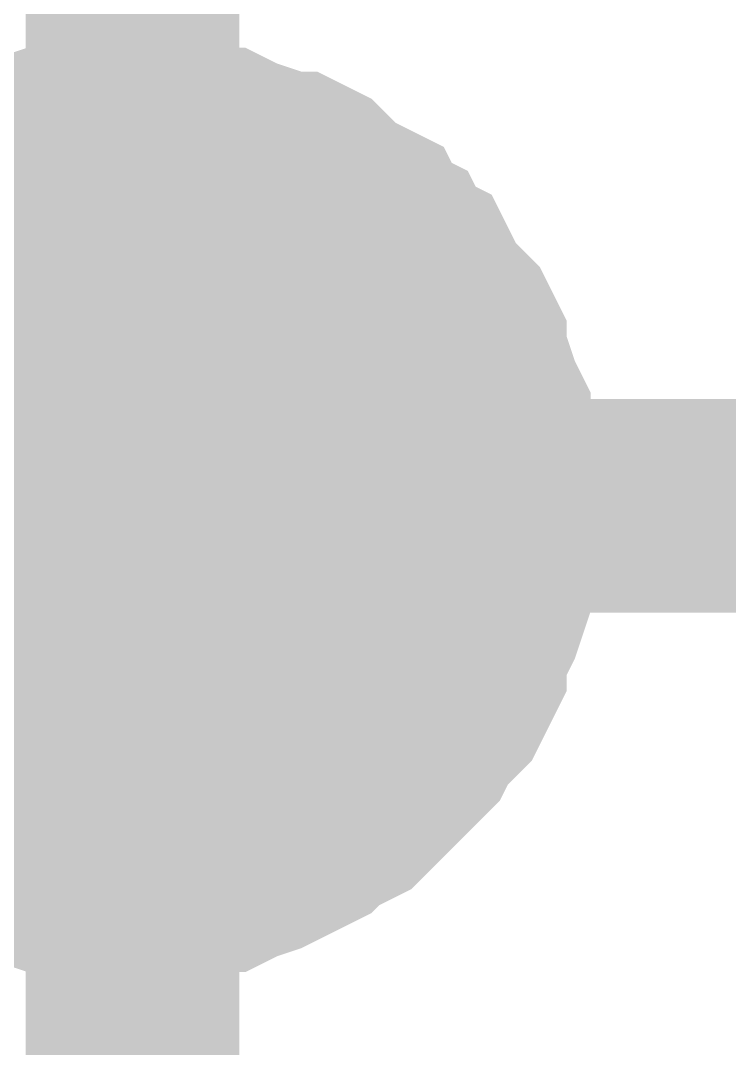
# Model space of a CAD drawing. Header units: inches. Extents: x 0 to 17, y 0 to 11.7.
# Drawn here: x 9.9933 to 10.0324, y 2.7199 to 2.7767 of the extents above; entities that cross this region are included whole.
import ezdxf

# ---------------------------------------------------------------- set-up
doc = ezdxf.new("R2010")
doc.units = ezdxf.units.IN
doc.header["$MEASUREMENT"] = 0
doc.layers.add('Sheet', color=255, linetype='Continuous')

msp = doc.modelspace()

# ---------------------------------------------------------------- linework, layer by layer
at = {"layer": 'Sheet'}
for points in [[(10.399387, 2.85, 0.0118, 0.0118, 0), (10.399387, 2.749884, 0.0118, 0.0118, 0), (9.999444, 2.749884, 0.0118, 0.0118, 0), (9.999444, 2.85, 0.0118, 0.0118, 0)], [(9.986656, 2.76532, 0.0118, 0.0118, 0), (9.987538, 2.765761, 0.0118, 0.0118, 0), (9.987979, 2.766202, 0.0118, 0.0118, 0), (9.988861, 2.767084, 0.0118, 0.0118, 0), (9.989743, 2.767526, 0.0118, 0.0118, 0), (9.990625, 2.767967, 0.0118, 0.0118, 0), (9.991507, 2.767967, 0.0118, 0.0118, 0), (9.992389, 2.768408, 0.0118, 0.0118, 0), (9.993271, 2.768849, 0.0118, 0.0118, 0), (9.994594, 2.76929, 0.0118, 0.0118, 0), (9.995475, 2.76929, 0.0118, 0.0118, 0), (9.996357, 2.76929, 0.0118, 0.0118, 0), (9.997239, 2.769731, 0.0118, 0.0118, 0), (9.998562, 2.769731, 0.0118, 0.0118, 0), (9.999444, 2.769731, 0.0118, 0.0118, 0)], [(9.986656, 2.76532, 0.0118, 0.0118, 0), (9.987538, 2.765761, 0.0118, 0.0118, 0), (9.987979, 2.766202, 0.0118, 0.0118, 0), (9.988861, 2.767084, 0.0118, 0.0118, 0), (9.989743, 2.767526, 0.0118, 0.0118, 0), (9.990625, 2.767967, 0.0118, 0.0118, 0), (9.991507, 2.767967, 0.0118, 0.0118, 0), (9.992389, 2.768408, 0.0118, 0.0118, 0), (9.993271, 2.768849, 0.0118, 0.0118, 0), (9.994594, 2.76929, 0.0118, 0.0118, 0), (9.995475, 2.76929, 0.0118, 0.0118, 0), (9.996357, 2.76929, 0.0118, 0.0118, 0), (9.997239, 2.769731, 0.0118, 0.0118, 0), (9.998562, 2.769731, 0.0118, 0.0118, 0), (9.999444, 2.769731, 0.0118, 0.0118, 0)], [(9.986656, 2.76532, 0.0118, 0.0118, 0), (9.987538, 2.765761, 0.0118, 0.0118, 0), (9.987979, 2.766202, 0.0118, 0.0118, 0), (9.988861, 2.767084, 0.0118, 0.0118, 0), (9.989743, 2.767526, 0.0118, 0.0118, 0), (9.990625, 2.767967, 0.0118, 0.0118, 0), (9.991507, 2.767967, 0.0118, 0.0118, 0), (9.992389, 2.768408, 0.0118, 0.0118, 0), (9.993271, 2.768849, 0.0118, 0.0118, 0), (9.994594, 2.76929, 0.0118, 0.0118, 0), (9.995475, 2.76929, 0.0118, 0.0118, 0), (9.996357, 2.76929, 0.0118, 0.0118, 0), (9.997239, 2.769731, 0.0118, 0.0118, 0), (9.998562, 2.769731, 0.0118, 0.0118, 0), (9.999444, 2.769731, 0.0118, 0.0118, 0)], [(9.986656, 2.76532, 0.0118, 0.0118, 0), (9.987538, 2.765761, 0.0118, 0.0118, 0), (9.987979, 2.766202, 0.0118, 0.0118, 0), (9.988861, 2.767084, 0.0118, 0.0118, 0), (9.989743, 2.767526, 0.0118, 0.0118, 0), (9.990625, 2.767967, 0.0118, 0.0118, 0), (9.991507, 2.767967, 0.0118, 0.0118, 0), (9.992389, 2.768408, 0.0118, 0.0118, 0), (9.993271, 2.768849, 0.0118, 0.0118, 0), (9.994594, 2.76929, 0.0118, 0.0118, 0), (9.995475, 2.76929, 0.0118, 0.0118, 0), (9.996357, 2.76929, 0.0118, 0.0118, 0), (9.997239, 2.769731, 0.0118, 0.0118, 0), (9.998562, 2.769731, 0.0118, 0.0118, 0), (9.999444, 2.769731, 0.0118, 0.0118, 0)], [(9.999444, 2.769731, 0.0118, 0.0118, 0), (9.999444, 2.769731, 0.0118, 0.0118, 0)], [(9.999444, 2.769731, 0.0118, 0.0118, 0), (10.000326, 2.769731, 0.0118, 0.0118, 0), (10.001649, 2.769731, 0.0118, 0.0118, 0), (10.002531, 2.76929, 0.0118, 0.0118, 0), (10.003413, 2.76929, 0.0118, 0.0118, 0), (10.004294, 2.76929, 0.0118, 0.0118, 0), (10.005176, 2.768849, 0.0118, 0.0118, 0), (10.006499, 2.768408, 0.0118, 0.0118, 0), (10.007381, 2.767967, 0.0118, 0.0118, 0), (10.008263, 2.767967, 0.0118, 0.0118, 0), (10.009145, 2.767526, 0.0118, 0.0118, 0), (10.009586, 2.767084, 0.0118, 0.0118, 0), (10.010468, 2.766202, 0.0118, 0.0118, 0), (10.01135, 2.765761, 0.0118, 0.0118, 0), (10.012232, 2.76532, 0.0118, 0.0118, 0), (10.012673, 2.764438, 0.0118, 0.0118, 0), (10.013554, 2.763997, 0.0118, 0.0118, 0), (10.013995, 2.763115, 0.0118, 0.0118, 0), (10.014877, 2.762674, 0.0118, 0.0118, 0), (10.015318, 2.761792, 0.0118, 0.0118, 0), (10.015759, 2.76091, 0.0118, 0.0118, 0), (10.016641, 2.760028, 0.0118, 0.0118, 0), (10.017082, 2.759587, 0.0118, 0.0118, 0), (10.017523, 2.758705, 0.0118, 0.0118, 0), (10.017523, 2.757823, 0.0118, 0.0118, 0), (10.017964, 2.756941, 0.0118, 0.0118, 0), (10.018405, 2.755617, 0.0118, 0.0118, 0), (10.018846, 2.754735, 0.0118, 0.0118, 0), (10.018846, 2.753853, 0.0118, 0.0118, 0), (10.018846, 2.752971, 0.0118, 0.0118, 0), (10.019287, 2.752089, 0.0118, 0.0118, 0), (10.019287, 2.750766, 0.0118, 0.0118, 0), (10.019287, 2.749884, 0.0118, 0.0118, 0)], [(9.999444, 2.769731, 0.0118, 0.0118, 0), (9.999444, 2.769731, 0.0118, 0.0118, 0)], [(9.999444, 2.769731, 0.0118, 0.0118, 0), (10.000326, 2.769731, 0.0118, 0.0118, 0), (10.001649, 2.769731, 0.0118, 0.0118, 0), (10.002531, 2.76929, 0.0118, 0.0118, 0), (10.003413, 2.76929, 0.0118, 0.0118, 0), (10.004294, 2.76929, 0.0118, 0.0118, 0), (10.005176, 2.768849, 0.0118, 0.0118, 0), (10.006499, 2.768408, 0.0118, 0.0118, 0), (10.007381, 2.767967, 0.0118, 0.0118, 0), (10.008263, 2.767967, 0.0118, 0.0118, 0), (10.009145, 2.767526, 0.0118, 0.0118, 0), (10.009586, 2.767084, 0.0118, 0.0118, 0), (10.010468, 2.766202, 0.0118, 0.0118, 0), (10.01135, 2.765761, 0.0118, 0.0118, 0), (10.012232, 2.76532, 0.0118, 0.0118, 0), (10.012673, 2.764438, 0.0118, 0.0118, 0), (10.013554, 2.763997, 0.0118, 0.0118, 0), (10.013995, 2.763115, 0.0118, 0.0118, 0), (10.014877, 2.762674, 0.0118, 0.0118, 0), (10.015318, 2.761792, 0.0118, 0.0118, 0), (10.015759, 2.76091, 0.0118, 0.0118, 0), (10.016641, 2.760028, 0.0118, 0.0118, 0), (10.017082, 2.759587, 0.0118, 0.0118, 0), (10.017523, 2.758705, 0.0118, 0.0118, 0), (10.017523, 2.757823, 0.0118, 0.0118, 0), (10.017964, 2.756941, 0.0118, 0.0118, 0), (10.018405, 2.755617, 0.0118, 0.0118, 0), (10.018846, 2.754735, 0.0118, 0.0118, 0), (10.018846, 2.753853, 0.0118, 0.0118, 0), (10.018846, 2.752971, 0.0118, 0.0118, 0), (10.019287, 2.752089, 0.0118, 0.0118, 0), (10.019287, 2.750766, 0.0118, 0.0118, 0), (10.019287, 2.749884, 0.0118, 0.0118, 0)], [(9.999444, 2.769731, 0.0118, 0.0118, 0), (9.999444, 2.769731, 0.0118, 0.0118, 0)], [(9.999444, 2.769731, 0.0118, 0.0118, 0), (10.000326, 2.769731, 0.0118, 0.0118, 0), (10.001649, 2.769731, 0.0118, 0.0118, 0), (10.002531, 2.76929, 0.0118, 0.0118, 0), (10.003413, 2.76929, 0.0118, 0.0118, 0), (10.004294, 2.76929, 0.0118, 0.0118, 0), (10.005176, 2.768849, 0.0118, 0.0118, 0), (10.006499, 2.768408, 0.0118, 0.0118, 0), (10.007381, 2.767967, 0.0118, 0.0118, 0), (10.008263, 2.767967, 0.0118, 0.0118, 0), (10.009145, 2.767526, 0.0118, 0.0118, 0), (10.009586, 2.767084, 0.0118, 0.0118, 0), (10.010468, 2.766202, 0.0118, 0.0118, 0), (10.01135, 2.765761, 0.0118, 0.0118, 0), (10.012232, 2.76532, 0.0118, 0.0118, 0), (10.012673, 2.764438, 0.0118, 0.0118, 0), (10.013554, 2.763997, 0.0118, 0.0118, 0), (10.013995, 2.763115, 0.0118, 0.0118, 0), (10.014877, 2.762674, 0.0118, 0.0118, 0), (10.015318, 2.761792, 0.0118, 0.0118, 0), (10.015759, 2.76091, 0.0118, 0.0118, 0), (10.016641, 2.760028, 0.0118, 0.0118, 0), (10.017082, 2.759587, 0.0118, 0.0118, 0), (10.017523, 2.758705, 0.0118, 0.0118, 0), (10.017523, 2.757823, 0.0118, 0.0118, 0), (10.017964, 2.756941, 0.0118, 0.0118, 0), (10.018405, 2.755617, 0.0118, 0.0118, 0), (10.018846, 2.754735, 0.0118, 0.0118, 0), (10.018846, 2.753853, 0.0118, 0.0118, 0), (10.018846, 2.752971, 0.0118, 0.0118, 0), (10.019287, 2.752089, 0.0118, 0.0118, 0), (10.019287, 2.750766, 0.0118, 0.0118, 0), (10.019287, 2.749884, 0.0118, 0.0118, 0)], [(9.999444, 2.769731, 0.0118, 0.0118, 0), (9.999444, 2.769731, 0.0118, 0.0118, 0)], [(9.999444, 2.769731, 0.0118, 0.0118, 0), (10.000326, 2.769731, 0.0118, 0.0118, 0), (10.001649, 2.769731, 0.0118, 0.0118, 0), (10.002531, 2.76929, 0.0118, 0.0118, 0), (10.003413, 2.76929, 0.0118, 0.0118, 0), (10.004294, 2.76929, 0.0118, 0.0118, 0), (10.005176, 2.768849, 0.0118, 0.0118, 0), (10.006499, 2.768408, 0.0118, 0.0118, 0), (10.007381, 2.767967, 0.0118, 0.0118, 0), (10.008263, 2.767967, 0.0118, 0.0118, 0), (10.009145, 2.767526, 0.0118, 0.0118, 0), (10.009586, 2.767084, 0.0118, 0.0118, 0), (10.010468, 2.766202, 0.0118, 0.0118, 0), (10.01135, 2.765761, 0.0118, 0.0118, 0), (10.012232, 2.76532, 0.0118, 0.0118, 0), (10.012673, 2.764438, 0.0118, 0.0118, 0), (10.013554, 2.763997, 0.0118, 0.0118, 0), (10.013995, 2.763115, 0.0118, 0.0118, 0), (10.014877, 2.762674, 0.0118, 0.0118, 0), (10.015318, 2.761792, 0.0118, 0.0118, 0), (10.015759, 2.76091, 0.0118, 0.0118, 0), (10.016641, 2.760028, 0.0118, 0.0118, 0), (10.017082, 2.759587, 0.0118, 0.0118, 0), (10.017523, 2.758705, 0.0118, 0.0118, 0), (10.017523, 2.757823, 0.0118, 0.0118, 0), (10.017964, 2.756941, 0.0118, 0.0118, 0), (10.018405, 2.755617, 0.0118, 0.0118, 0), (10.018846, 2.754735, 0.0118, 0.0118, 0), (10.018846, 2.753853, 0.0118, 0.0118, 0), (10.018846, 2.752971, 0.0118, 0.0118, 0), (10.019287, 2.752089, 0.0118, 0.0118, 0), (10.019287, 2.750766, 0.0118, 0.0118, 0), (10.019287, 2.749884, 0.0118, 0.0118, 0)], [(9.990625, 2.767967, 0.0039, 0.0039, 0), (9.991507, 2.767967, 0.0039, 0.0039, 0), (9.992389, 2.768408, 0.0039, 0.0039, 0), (9.993271, 2.768849, 0.0039, 0.0039, 0), (9.994594, 2.76929, 0.0039, 0.0039, 0), (9.995475, 2.76929, 0.0039, 0.0039, 0), (9.996357, 2.76929, 0.0039, 0.0039, 0), (9.997239, 2.769731, 0.0039, 0.0039, 0), (9.998562, 2.769731, 0.0039, 0.0039, 0), (9.999444, 2.769731, 0.0039, 0.0039, 0)], [(9.990625, 2.767967, 0.0039, 0.0039, 0), (9.991507, 2.767967, 0.0039, 0.0039, 0), (9.992389, 2.768408, 0.0039, 0.0039, 0), (9.993271, 2.768849, 0.0039, 0.0039, 0), (9.994594, 2.76929, 0.0039, 0.0039, 0), (9.995475, 2.76929, 0.0039, 0.0039, 0), (9.996357, 2.76929, 0.0039, 0.0039, 0), (9.997239, 2.769731, 0.0039, 0.0039, 0), (9.998562, 2.769731, 0.0039, 0.0039, 0), (9.999444, 2.769731, 0.0039, 0.0039, 0)], [(9.990625, 2.767967, 0.0039, 0.0039, 0), (9.991507, 2.767967, 0.0039, 0.0039, 0), (9.992389, 2.768408, 0.0039, 0.0039, 0), (9.993271, 2.768849, 0.0039, 0.0039, 0), (9.994594, 2.76929, 0.0039, 0.0039, 0), (9.995475, 2.76929, 0.0039, 0.0039, 0), (9.996357, 2.76929, 0.0039, 0.0039, 0), (9.997239, 2.769731, 0.0039, 0.0039, 0), (9.998562, 2.769731, 0.0039, 0.0039, 0), (9.999444, 2.769731, 0.0039, 0.0039, 0)], [(9.990625, 2.767967, 0.0039, 0.0039, 0), (9.991507, 2.767967, 0.0039, 0.0039, 0), (9.992389, 2.768408, 0.0039, 0.0039, 0), (9.993271, 2.768849, 0.0039, 0.0039, 0), (9.994594, 2.76929, 0.0039, 0.0039, 0), (9.995475, 2.76929, 0.0039, 0.0039, 0), (9.996357, 2.76929, 0.0039, 0.0039, 0), (9.997239, 2.769731, 0.0039, 0.0039, 0), (9.998562, 2.769731, 0.0039, 0.0039, 0), (9.999444, 2.769731, 0.0039, 0.0039, 0)], [(9.999444, 2.769731, 0.0039, 0.0039, 0), (9.999444, 2.769731, 0.0039, 0.0039, 0)], [(9.999444, 2.769731, 0.0039, 0.0039, 0), (10.000326, 2.769731, 0.0039, 0.0039, 0), (10.001649, 2.769731, 0.0039, 0.0039, 0), (10.002531, 2.76929, 0.0039, 0.0039, 0), (10.003413, 2.76929, 0.0039, 0.0039, 0), (10.004294, 2.76929, 0.0039, 0.0039, 0), (10.005176, 2.768849, 0.0039, 0.0039, 0), (10.006499, 2.768408, 0.0039, 0.0039, 0), (10.007381, 2.767967, 0.0039, 0.0039, 0), (10.008263, 2.767967, 0.0039, 0.0039, 0), (10.009145, 2.767526, 0.0039, 0.0039, 0), (10.009586, 2.767084, 0.0039, 0.0039, 0), (10.010468, 2.766202, 0.0039, 0.0039, 0), (10.01135, 2.765761, 0.0039, 0.0039, 0), (10.012232, 2.76532, 0.0039, 0.0039, 0), (10.012673, 2.764438, 0.0039, 0.0039, 0), (10.013554, 2.763997, 0.0039, 0.0039, 0), (10.013995, 2.763115, 0.0039, 0.0039, 0), (10.014877, 2.762674, 0.0039, 0.0039, 0), (10.015318, 2.761792, 0.0039, 0.0039, 0), (10.015759, 2.76091, 0.0039, 0.0039, 0), (10.016641, 2.760028, 0.0039, 0.0039, 0), (10.017082, 2.759587, 0.0039, 0.0039, 0), (10.017523, 2.758705, 0.0039, 0.0039, 0), (10.017523, 2.757823, 0.0039, 0.0039, 0), (10.017964, 2.756941, 0.0039, 0.0039, 0), (10.018405, 2.755617, 0.0039, 0.0039, 0), (10.018846, 2.754735, 0.0039, 0.0039, 0), (10.018846, 2.753853, 0.0039, 0.0039, 0), (10.018846, 2.752971, 0.0039, 0.0039, 0), (10.019287, 2.752089, 0.0039, 0.0039, 0), (10.019287, 2.750766, 0.0039, 0.0039, 0), (10.019287, 2.749884, 0.0039, 0.0039, 0)], [(9.999444, 2.769731, 0.0039, 0.0039, 0), (9.999444, 2.769731, 0.0039, 0.0039, 0)], [(9.999444, 2.769731, 0.0039, 0.0039, 0), (10.000326, 2.769731, 0.0039, 0.0039, 0), (10.001649, 2.769731, 0.0039, 0.0039, 0), (10.002531, 2.76929, 0.0039, 0.0039, 0), (10.003413, 2.76929, 0.0039, 0.0039, 0), (10.004294, 2.76929, 0.0039, 0.0039, 0), (10.005176, 2.768849, 0.0039, 0.0039, 0), (10.006499, 2.768408, 0.0039, 0.0039, 0), (10.007381, 2.767967, 0.0039, 0.0039, 0), (10.008263, 2.767967, 0.0039, 0.0039, 0), (10.009145, 2.767526, 0.0039, 0.0039, 0), (10.009586, 2.767084, 0.0039, 0.0039, 0), (10.010468, 2.766202, 0.0039, 0.0039, 0), (10.01135, 2.765761, 0.0039, 0.0039, 0), (10.012232, 2.76532, 0.0039, 0.0039, 0), (10.012673, 2.764438, 0.0039, 0.0039, 0), (10.013554, 2.763997, 0.0039, 0.0039, 0), (10.013995, 2.763115, 0.0039, 0.0039, 0), (10.014877, 2.762674, 0.0039, 0.0039, 0), (10.015318, 2.761792, 0.0039, 0.0039, 0), (10.015759, 2.76091, 0.0039, 0.0039, 0), (10.016641, 2.760028, 0.0039, 0.0039, 0), (10.017082, 2.759587, 0.0039, 0.0039, 0), (10.017523, 2.758705, 0.0039, 0.0039, 0), (10.017523, 2.757823, 0.0039, 0.0039, 0), (10.017964, 2.756941, 0.0039, 0.0039, 0), (10.018405, 2.755617, 0.0039, 0.0039, 0), (10.018846, 2.754735, 0.0039, 0.0039, 0), (10.018846, 2.753853, 0.0039, 0.0039, 0), (10.018846, 2.752971, 0.0039, 0.0039, 0), (10.019287, 2.752089, 0.0039, 0.0039, 0), (10.019287, 2.750766, 0.0039, 0.0039, 0), (10.019287, 2.749884, 0.0039, 0.0039, 0)], [(9.999444, 2.769731, 0.0039, 0.0039, 0), (9.999444, 2.769731, 0.0039, 0.0039, 0)], [(9.999444, 2.769731, 0.0039, 0.0039, 0), (10.000326, 2.769731, 0.0039, 0.0039, 0), (10.001649, 2.769731, 0.0039, 0.0039, 0), (10.002531, 2.76929, 0.0039, 0.0039, 0), (10.003413, 2.76929, 0.0039, 0.0039, 0), (10.004294, 2.76929, 0.0039, 0.0039, 0), (10.005176, 2.768849, 0.0039, 0.0039, 0), (10.006499, 2.768408, 0.0039, 0.0039, 0), (10.007381, 2.767967, 0.0039, 0.0039, 0), (10.008263, 2.767967, 0.0039, 0.0039, 0), (10.009145, 2.767526, 0.0039, 0.0039, 0), (10.009586, 2.767084, 0.0039, 0.0039, 0), (10.010468, 2.766202, 0.0039, 0.0039, 0), (10.01135, 2.765761, 0.0039, 0.0039, 0), (10.012232, 2.76532, 0.0039, 0.0039, 0), (10.012673, 2.764438, 0.0039, 0.0039, 0), (10.013554, 2.763997, 0.0039, 0.0039, 0), (10.013995, 2.763115, 0.0039, 0.0039, 0), (10.014877, 2.762674, 0.0039, 0.0039, 0), (10.015318, 2.761792, 0.0039, 0.0039, 0), (10.015759, 2.76091, 0.0039, 0.0039, 0), (10.016641, 2.760028, 0.0039, 0.0039, 0), (10.017082, 2.759587, 0.0039, 0.0039, 0), (10.017523, 2.758705, 0.0039, 0.0039, 0), (10.017523, 2.757823, 0.0039, 0.0039, 0), (10.017964, 2.756941, 0.0039, 0.0039, 0), (10.018405, 2.755617, 0.0039, 0.0039, 0), (10.018846, 2.754735, 0.0039, 0.0039, 0), (10.018846, 2.753853, 0.0039, 0.0039, 0), (10.018846, 2.752971, 0.0039, 0.0039, 0), (10.019287, 2.752089, 0.0039, 0.0039, 0), (10.019287, 2.750766, 0.0039, 0.0039, 0), (10.019287, 2.749884, 0.0039, 0.0039, 0)], [(9.999444, 2.769731, 0.0039, 0.0039, 0), (9.999444, 2.769731, 0.0039, 0.0039, 0)], [(9.999444, 2.769731, 0.0039, 0.0039, 0), (10.000326, 2.769731, 0.0039, 0.0039, 0), (10.001649, 2.769731, 0.0039, 0.0039, 0), (10.002531, 2.76929, 0.0039, 0.0039, 0), (10.003413, 2.76929, 0.0039, 0.0039, 0), (10.004294, 2.76929, 0.0039, 0.0039, 0), (10.005176, 2.768849, 0.0039, 0.0039, 0), (10.006499, 2.768408, 0.0039, 0.0039, 0), (10.007381, 2.767967, 0.0039, 0.0039, 0), (10.008263, 2.767967, 0.0039, 0.0039, 0), (10.009145, 2.767526, 0.0039, 0.0039, 0), (10.009586, 2.767084, 0.0039, 0.0039, 0), (10.010468, 2.766202, 0.0039, 0.0039, 0), (10.01135, 2.765761, 0.0039, 0.0039, 0), (10.012232, 2.76532, 0.0039, 0.0039, 0), (10.012673, 2.764438, 0.0039, 0.0039, 0), (10.013554, 2.763997, 0.0039, 0.0039, 0), (10.013995, 2.763115, 0.0039, 0.0039, 0), (10.014877, 2.762674, 0.0039, 0.0039, 0), (10.015318, 2.761792, 0.0039, 0.0039, 0), (10.015759, 2.76091, 0.0039, 0.0039, 0), (10.016641, 2.760028, 0.0039, 0.0039, 0), (10.017082, 2.759587, 0.0039, 0.0039, 0), (10.017523, 2.758705, 0.0039, 0.0039, 0), (10.017523, 2.757823, 0.0039, 0.0039, 0), (10.017964, 2.756941, 0.0039, 0.0039, 0), (10.018405, 2.755617, 0.0039, 0.0039, 0), (10.018846, 2.754735, 0.0039, 0.0039, 0), (10.018846, 2.753853, 0.0039, 0.0039, 0), (10.018846, 2.752971, 0.0039, 0.0039, 0), (10.019287, 2.752089, 0.0039, 0.0039, 0), (10.019287, 2.750766, 0.0039, 0.0039, 0), (10.019287, 2.749884, 0.0039, 0.0039, 0)], [(9.999444, 2.749884, 0.0118, 0.0118, 0), (9.999444, 2.649768, 0.0118, 0.0118, 0)], [(10.019287, 2.749884, 0.0118, 0.0118, 0), (10.019287, 2.749002, 0.0118, 0.0118, 0), (10.019287, 2.747679, 0.0118, 0.0118, 0), (10.018846, 2.746797, 0.0118, 0.0118, 0), (10.018846, 2.745915, 0.0118, 0.0118, 0), (10.018846, 2.745032, 0.0118, 0.0118, 0), (10.018405, 2.743709, 0.0118, 0.0118, 0), (10.017964, 2.742827, 0.0118, 0.0118, 0), (10.017523, 2.741945, 0.0118, 0.0118, 0), (10.017523, 2.741063, 0.0118, 0.0118, 0), (10.017082, 2.740181, 0.0118, 0.0118, 0), (10.016641, 2.739299, 0.0118, 0.0118, 0), (10.015759, 2.738417, 0.0118, 0.0118, 0), (10.015318, 2.737976, 0.0118, 0.0118, 0), (10.014877, 2.737094, 0.0118, 0.0118, 0), (10.013995, 2.736212, 0.0118, 0.0118, 0), (10.013554, 2.735771, 0.0118, 0.0118, 0), (10.012673, 2.734889, 0.0118, 0.0118, 0), (10.012232, 2.734448, 0.0118, 0.0118, 0), (10.01135, 2.733565, 0.0118, 0.0118, 0), (10.010468, 2.733124, 0.0118, 0.0118, 0), (10.009586, 2.732683, 0.0118, 0.0118, 0), (10.009145, 2.732242, 0.0118, 0.0118, 0), (10.008263, 2.731801, 0.0118, 0.0118, 0), (10.007381, 2.73136, 0.0118, 0.0118, 0), (10.006499, 2.730919, 0.0118, 0.0118, 0), (10.005176, 2.730478, 0.0118, 0.0118, 0), (10.004294, 2.730037, 0.0118, 0.0118, 0), (10.003413, 2.730037, 0.0118, 0.0118, 0), (10.002531, 2.730037, 0.0118, 0.0118, 0), (10.001649, 2.729596, 0.0118, 0.0118, 0), (10.000326, 2.729596, 0.0118, 0.0118, 0), (9.999444, 2.729596, 0.0118, 0.0118, 0)], [(10.019287, 2.749884, 0.0118, 0.0118, 0), (10.019287, 2.749002, 0.0118, 0.0118, 0), (10.019287, 2.747679, 0.0118, 0.0118, 0), (10.018846, 2.746797, 0.0118, 0.0118, 0), (10.018846, 2.745915, 0.0118, 0.0118, 0), (10.018846, 2.745032, 0.0118, 0.0118, 0), (10.018405, 2.743709, 0.0118, 0.0118, 0), (10.017964, 2.742827, 0.0118, 0.0118, 0), (10.017523, 2.741945, 0.0118, 0.0118, 0), (10.017523, 2.741063, 0.0118, 0.0118, 0), (10.017082, 2.740181, 0.0118, 0.0118, 0), (10.016641, 2.739299, 0.0118, 0.0118, 0), (10.015759, 2.738417, 0.0118, 0.0118, 0), (10.015318, 2.737976, 0.0118, 0.0118, 0), (10.014877, 2.737094, 0.0118, 0.0118, 0), (10.013995, 2.736212, 0.0118, 0.0118, 0), (10.013554, 2.735771, 0.0118, 0.0118, 0), (10.012673, 2.734889, 0.0118, 0.0118, 0), (10.012232, 2.734448, 0.0118, 0.0118, 0), (10.01135, 2.733565, 0.0118, 0.0118, 0), (10.010468, 2.733124, 0.0118, 0.0118, 0), (10.009586, 2.732683, 0.0118, 0.0118, 0), (10.009145, 2.732242, 0.0118, 0.0118, 0), (10.008263, 2.731801, 0.0118, 0.0118, 0), (10.007381, 2.73136, 0.0118, 0.0118, 0), (10.006499, 2.730919, 0.0118, 0.0118, 0), (10.005176, 2.730478, 0.0118, 0.0118, 0), (10.004294, 2.730037, 0.0118, 0.0118, 0), (10.003413, 2.730037, 0.0118, 0.0118, 0), (10.002531, 2.730037, 0.0118, 0.0118, 0), (10.001649, 2.729596, 0.0118, 0.0118, 0), (10.000326, 2.729596, 0.0118, 0.0118, 0), (9.999444, 2.729596, 0.0118, 0.0118, 0)], [(10.019287, 2.749884, 0.0118, 0.0118, 0), (10.019287, 2.749002, 0.0118, 0.0118, 0), (10.019287, 2.747679, 0.0118, 0.0118, 0), (10.018846, 2.746797, 0.0118, 0.0118, 0), (10.018846, 2.745915, 0.0118, 0.0118, 0), (10.018846, 2.745032, 0.0118, 0.0118, 0), (10.018405, 2.743709, 0.0118, 0.0118, 0), (10.017964, 2.742827, 0.0118, 0.0118, 0), (10.017523, 2.741945, 0.0118, 0.0118, 0), (10.017523, 2.741063, 0.0118, 0.0118, 0), (10.017082, 2.740181, 0.0118, 0.0118, 0), (10.016641, 2.739299, 0.0118, 0.0118, 0), (10.015759, 2.738417, 0.0118, 0.0118, 0), (10.015318, 2.737976, 0.0118, 0.0118, 0), (10.014877, 2.737094, 0.0118, 0.0118, 0), (10.013995, 2.736212, 0.0118, 0.0118, 0), (10.013554, 2.735771, 0.0118, 0.0118, 0), (10.012673, 2.734889, 0.0118, 0.0118, 0), (10.012232, 2.734448, 0.0118, 0.0118, 0), (10.01135, 2.733565, 0.0118, 0.0118, 0), (10.010468, 2.733124, 0.0118, 0.0118, 0), (10.009586, 2.732683, 0.0118, 0.0118, 0), (10.009145, 2.732242, 0.0118, 0.0118, 0), (10.008263, 2.731801, 0.0118, 0.0118, 0), (10.007381, 2.73136, 0.0118, 0.0118, 0), (10.006499, 2.730919, 0.0118, 0.0118, 0), (10.005176, 2.730478, 0.0118, 0.0118, 0), (10.004294, 2.730037, 0.0118, 0.0118, 0), (10.003413, 2.730037, 0.0118, 0.0118, 0), (10.002531, 2.730037, 0.0118, 0.0118, 0), (10.001649, 2.729596, 0.0118, 0.0118, 0), (10.000326, 2.729596, 0.0118, 0.0118, 0), (9.999444, 2.729596, 0.0118, 0.0118, 0)], [(10.019287, 2.749884, 0.0118, 0.0118, 0), (10.019287, 2.749002, 0.0118, 0.0118, 0), (10.019287, 2.747679, 0.0118, 0.0118, 0), (10.018846, 2.746797, 0.0118, 0.0118, 0), (10.018846, 2.745915, 0.0118, 0.0118, 0), (10.018846, 2.745032, 0.0118, 0.0118, 0), (10.018405, 2.743709, 0.0118, 0.0118, 0), (10.017964, 2.742827, 0.0118, 0.0118, 0), (10.017523, 2.741945, 0.0118, 0.0118, 0), (10.017523, 2.741063, 0.0118, 0.0118, 0), (10.017082, 2.740181, 0.0118, 0.0118, 0), (10.016641, 2.739299, 0.0118, 0.0118, 0), (10.015759, 2.738417, 0.0118, 0.0118, 0), (10.015318, 2.737976, 0.0118, 0.0118, 0), (10.014877, 2.737094, 0.0118, 0.0118, 0), (10.013995, 2.736212, 0.0118, 0.0118, 0), (10.013554, 2.735771, 0.0118, 0.0118, 0), (10.012673, 2.734889, 0.0118, 0.0118, 0), (10.012232, 2.734448, 0.0118, 0.0118, 0), (10.01135, 2.733565, 0.0118, 0.0118, 0), (10.010468, 2.733124, 0.0118, 0.0118, 0), (10.009586, 2.732683, 0.0118, 0.0118, 0), (10.009145, 2.732242, 0.0118, 0.0118, 0), (10.008263, 2.731801, 0.0118, 0.0118, 0), (10.007381, 2.73136, 0.0118, 0.0118, 0), (10.006499, 2.730919, 0.0118, 0.0118, 0), (10.005176, 2.730478, 0.0118, 0.0118, 0), (10.004294, 2.730037, 0.0118, 0.0118, 0), (10.003413, 2.730037, 0.0118, 0.0118, 0), (10.002531, 2.730037, 0.0118, 0.0118, 0), (10.001649, 2.729596, 0.0118, 0.0118, 0), (10.000326, 2.729596, 0.0118, 0.0118, 0), (9.999444, 2.729596, 0.0118, 0.0118, 0)], [(10.019287, 2.749884, 0.0118, 0.0118, 0), (10.019287, 2.749884, 0.0118, 0.0118, 0), (10.019287, 2.749884, 0.0118, 0.0118, 0), (10.019287, 2.749884, 0.0118, 0.0118, 0), (10.019287, 2.749884, 0.0118, 0.0118, 0), (10.019287, 2.749884, 0.0118, 0.0118, 0), (10.019287, 2.749884, 0.0118, 0.0118, 0), (10.019287, 2.749884, 0.0118, 0.0118, 0), (10.019287, 2.749884, 0.0118, 0.0118, 0), (10.019287, 2.749884, 0.0118, 0.0118, 0), (10.019287, 2.749884, 0.0118, 0.0118, 0), (10.019287, 2.749884, 0.0118, 0.0118, 0), (10.019287, 2.749884, 0.0118, 0.0118, 0), (10.019287, 2.749884, 0.0118, 0.0118, 0), (10.019287, 2.749884, 0.0118, 0.0118, 0), (10.019287, 2.749884, 0.0118, 0.0118, 0), (10.019287, 2.749884, 0.0118, 0.0118, 0), (10.019287, 2.749884, 0.0118, 0.0118, 0), (10.019287, 2.749884, 0.0118, 0.0118, 0), (10.019287, 2.749884, 0.0118, 0.0118, 0), (10.019287, 2.749884, 0.0118, 0.0118, 0), (10.019287, 2.749884, 0.0118, 0.0118, 0), (10.019287, 2.749884, 0.0118, 0.0118, 0), (10.019287, 2.749884, 0.0118, 0.0118, 0), (10.019287, 2.749884, 0.0118, 0.0118, 0), (10.019287, 2.749884, 0.0118, 0.0118, 0), (10.019287, 2.749884, 0.0118, 0.0118, 0), (10.019287, 2.749884, 0.0118, 0.0118, 0), (10.019287, 2.749884, 0.0118, 0.0118, 0), (10.019287, 2.749884, 0.0118, 0.0118, 0), (10.019287, 2.749884, 0.0118, 0.0118, 0), (10.019287, 2.749884, 0.0118, 0.0118, 0), (10.019287, 2.749884, 0.0118, 0.0118, 0)], [(10.019287, 2.749884, 0.0118, 0.0118, 0), (10.019287, 2.749884, 0.0118, 0.0118, 0)], [(10.019287, 2.749884, 0.0118, 0.0118, 0), (10.019287, 2.749884, 0.0118, 0.0118, 0), (10.019287, 2.749884, 0.0118, 0.0118, 0), (10.019287, 2.749884, 0.0118, 0.0118, 0), (10.019287, 2.749884, 0.0118, 0.0118, 0), (10.019287, 2.749884, 0.0118, 0.0118, 0), (10.019287, 2.749884, 0.0118, 0.0118, 0), (10.019287, 2.749884, 0.0118, 0.0118, 0), (10.019287, 2.749884, 0.0118, 0.0118, 0), (10.019287, 2.749884, 0.0118, 0.0118, 0), (10.019287, 2.749884, 0.0118, 0.0118, 0), (10.019287, 2.749884, 0.0118, 0.0118, 0), (10.019287, 2.749884, 0.0118, 0.0118, 0), (10.019287, 2.749884, 0.0118, 0.0118, 0), (10.019287, 2.749884, 0.0118, 0.0118, 0), (10.019287, 2.749884, 0.0118, 0.0118, 0), (10.019287, 2.749884, 0.0118, 0.0118, 0), (10.019287, 2.749884, 0.0118, 0.0118, 0), (10.019287, 2.749884, 0.0118, 0.0118, 0), (10.019287, 2.749884, 0.0118, 0.0118, 0), (10.019287, 2.749884, 0.0118, 0.0118, 0), (10.019287, 2.749884, 0.0118, 0.0118, 0), (10.019287, 2.749884, 0.0118, 0.0118, 0), (10.019287, 2.749884, 0.0118, 0.0118, 0), (10.019287, 2.749884, 0.0118, 0.0118, 0), (10.019287, 2.749884, 0.0118, 0.0118, 0), (10.019287, 2.749884, 0.0118, 0.0118, 0), (10.019287, 2.749884, 0.0118, 0.0118, 0), (10.019287, 2.749884, 0.0118, 0.0118, 0), (10.019287, 2.749884, 0.0118, 0.0118, 0), (10.019287, 2.749884, 0.0118, 0.0118, 0), (10.019287, 2.749884, 0.0118, 0.0118, 0), (10.019287, 2.749884, 0.0118, 0.0118, 0)], [(10.019287, 2.749884, 0.0118, 0.0118, 0), (10.019287, 2.749884, 0.0118, 0.0118, 0)], [(10.019287, 2.749884, 0.0118, 0.0118, 0), (10.019287, 2.749884, 0.0118, 0.0118, 0), (10.019287, 2.749884, 0.0118, 0.0118, 0), (10.019287, 2.749884, 0.0118, 0.0118, 0), (10.019287, 2.749884, 0.0118, 0.0118, 0), (10.019287, 2.749884, 0.0118, 0.0118, 0), (10.019287, 2.749884, 0.0118, 0.0118, 0), (10.019287, 2.749884, 0.0118, 0.0118, 0), (10.019287, 2.749884, 0.0118, 0.0118, 0), (10.019287, 2.749884, 0.0118, 0.0118, 0), (10.019287, 2.749884, 0.0118, 0.0118, 0), (10.019287, 2.749884, 0.0118, 0.0118, 0), (10.019287, 2.749884, 0.0118, 0.0118, 0), (10.019287, 2.749884, 0.0118, 0.0118, 0), (10.019287, 2.749884, 0.0118, 0.0118, 0), (10.019287, 2.749884, 0.0118, 0.0118, 0), (10.019287, 2.749884, 0.0118, 0.0118, 0), (10.019287, 2.749884, 0.0118, 0.0118, 0), (10.019287, 2.749884, 0.0118, 0.0118, 0), (10.019287, 2.749884, 0.0118, 0.0118, 0), (10.019287, 2.749884, 0.0118, 0.0118, 0), (10.019287, 2.749884, 0.0118, 0.0118, 0), (10.019287, 2.749884, 0.0118, 0.0118, 0), (10.019287, 2.749884, 0.0118, 0.0118, 0), (10.019287, 2.749884, 0.0118, 0.0118, 0), (10.019287, 2.749884, 0.0118, 0.0118, 0), (10.019287, 2.749884, 0.0118, 0.0118, 0), (10.019287, 2.749884, 0.0118, 0.0118, 0), (10.019287, 2.749884, 0.0118, 0.0118, 0), (10.019287, 2.749884, 0.0118, 0.0118, 0), (10.019287, 2.749884, 0.0118, 0.0118, 0), (10.019287, 2.749884, 0.0118, 0.0118, 0), (10.019287, 2.749884, 0.0118, 0.0118, 0)], [(10.019287, 2.749884, 0.0118, 0.0118, 0), (10.019287, 2.749884, 0.0118, 0.0118, 0)], [(10.019287, 2.749884, 0.0118, 0.0118, 0), (10.019287, 2.749884, 0.0118, 0.0118, 0), (10.019287, 2.749884, 0.0118, 0.0118, 0), (10.019287, 2.749884, 0.0118, 0.0118, 0), (10.019287, 2.749884, 0.0118, 0.0118, 0), (10.019287, 2.749884, 0.0118, 0.0118, 0), (10.019287, 2.749884, 0.0118, 0.0118, 0), (10.019287, 2.749884, 0.0118, 0.0118, 0), (10.019287, 2.749884, 0.0118, 0.0118, 0), (10.019287, 2.749884, 0.0118, 0.0118, 0), (10.019287, 2.749884, 0.0118, 0.0118, 0), (10.019287, 2.749884, 0.0118, 0.0118, 0), (10.019287, 2.749884, 0.0118, 0.0118, 0), (10.019287, 2.749884, 0.0118, 0.0118, 0), (10.019287, 2.749884, 0.0118, 0.0118, 0), (10.019287, 2.749884, 0.0118, 0.0118, 0), (10.019287, 2.749884, 0.0118, 0.0118, 0), (10.019287, 2.749884, 0.0118, 0.0118, 0), (10.019287, 2.749884, 0.0118, 0.0118, 0), (10.019287, 2.749884, 0.0118, 0.0118, 0), (10.019287, 2.749884, 0.0118, 0.0118, 0), (10.019287, 2.749884, 0.0118, 0.0118, 0), (10.019287, 2.749884, 0.0118, 0.0118, 0), (10.019287, 2.749884, 0.0118, 0.0118, 0), (10.019287, 2.749884, 0.0118, 0.0118, 0), (10.019287, 2.749884, 0.0118, 0.0118, 0), (10.019287, 2.749884, 0.0118, 0.0118, 0), (10.019287, 2.749884, 0.0118, 0.0118, 0), (10.019287, 2.749884, 0.0118, 0.0118, 0), (10.019287, 2.749884, 0.0118, 0.0118, 0), (10.019287, 2.749884, 0.0118, 0.0118, 0), (10.019287, 2.749884, 0.0118, 0.0118, 0), (10.019287, 2.749884, 0.0118, 0.0118, 0)], [(10.019287, 2.749884, 0.0118, 0.0118, 0), (10.019287, 2.749884, 0.0118, 0.0118, 0)], [(10.019287, 2.749884, 0.0039, 0.0039, 0), (10.019287, 2.749002, 0.0039, 0.0039, 0), (10.019287, 2.747679, 0.0039, 0.0039, 0), (10.018846, 2.746797, 0.0039, 0.0039, 0), (10.018846, 2.745915, 0.0039, 0.0039, 0), (10.018846, 2.745032, 0.0039, 0.0039, 0), (10.018405, 2.743709, 0.0039, 0.0039, 0), (10.017964, 2.742827, 0.0039, 0.0039, 0), (10.017523, 2.741945, 0.0039, 0.0039, 0), (10.017523, 2.741063, 0.0039, 0.0039, 0), (10.017082, 2.740181, 0.0039, 0.0039, 0), (10.016641, 2.739299, 0.0039, 0.0039, 0), (10.015759, 2.738417, 0.0039, 0.0039, 0), (10.015318, 2.737976, 0.0039, 0.0039, 0), (10.014877, 2.737094, 0.0039, 0.0039, 0), (10.013995, 2.736212, 0.0039, 0.0039, 0), (10.013554, 2.735771, 0.0039, 0.0039, 0), (10.012673, 2.734889, 0.0039, 0.0039, 0), (10.012232, 2.734448, 0.0039, 0.0039, 0), (10.01135, 2.733565, 0.0039, 0.0039, 0), (10.010468, 2.733124, 0.0039, 0.0039, 0), (10.009586, 2.732683, 0.0039, 0.0039, 0), (10.009145, 2.732242, 0.0039, 0.0039, 0), (10.008263, 2.731801, 0.0039, 0.0039, 0), (10.007381, 2.73136, 0.0039, 0.0039, 0), (10.006499, 2.730919, 0.0039, 0.0039, 0), (10.005176, 2.730478, 0.0039, 0.0039, 0), (10.004294, 2.730037, 0.0039, 0.0039, 0), (10.003413, 2.730037, 0.0039, 0.0039, 0), (10.002531, 2.730037, 0.0039, 0.0039, 0), (10.001649, 2.729596, 0.0039, 0.0039, 0), (10.000326, 2.729596, 0.0039, 0.0039, 0), (9.999444, 2.729596, 0.0039, 0.0039, 0)], [(10.019287, 2.749884, 0.0039, 0.0039, 0), (10.019287, 2.749002, 0.0039, 0.0039, 0), (10.019287, 2.747679, 0.0039, 0.0039, 0), (10.018846, 2.746797, 0.0039, 0.0039, 0), (10.018846, 2.745915, 0.0039, 0.0039, 0), (10.018846, 2.745032, 0.0039, 0.0039, 0), (10.018405, 2.743709, 0.0039, 0.0039, 0), (10.017964, 2.742827, 0.0039, 0.0039, 0), (10.017523, 2.741945, 0.0039, 0.0039, 0), (10.017523, 2.741063, 0.0039, 0.0039, 0), (10.017082, 2.740181, 0.0039, 0.0039, 0), (10.016641, 2.739299, 0.0039, 0.0039, 0), (10.015759, 2.738417, 0.0039, 0.0039, 0), (10.015318, 2.737976, 0.0039, 0.0039, 0), (10.014877, 2.737094, 0.0039, 0.0039, 0), (10.013995, 2.736212, 0.0039, 0.0039, 0), (10.013554, 2.735771, 0.0039, 0.0039, 0), (10.012673, 2.734889, 0.0039, 0.0039, 0), (10.012232, 2.734448, 0.0039, 0.0039, 0), (10.01135, 2.733565, 0.0039, 0.0039, 0), (10.010468, 2.733124, 0.0039, 0.0039, 0), (10.009586, 2.732683, 0.0039, 0.0039, 0), (10.009145, 2.732242, 0.0039, 0.0039, 0), (10.008263, 2.731801, 0.0039, 0.0039, 0), (10.007381, 2.73136, 0.0039, 0.0039, 0), (10.006499, 2.730919, 0.0039, 0.0039, 0), (10.005176, 2.730478, 0.0039, 0.0039, 0), (10.004294, 2.730037, 0.0039, 0.0039, 0), (10.003413, 2.730037, 0.0039, 0.0039, 0), (10.002531, 2.730037, 0.0039, 0.0039, 0), (10.001649, 2.729596, 0.0039, 0.0039, 0), (10.000326, 2.729596, 0.0039, 0.0039, 0), (9.999444, 2.729596, 0.0039, 0.0039, 0)], [(10.019287, 2.749884, 0.0039, 0.0039, 0), (10.019287, 2.749002, 0.0039, 0.0039, 0), (10.019287, 2.747679, 0.0039, 0.0039, 0), (10.018846, 2.746797, 0.0039, 0.0039, 0), (10.018846, 2.745915, 0.0039, 0.0039, 0), (10.018846, 2.745032, 0.0039, 0.0039, 0), (10.018405, 2.743709, 0.0039, 0.0039, 0), (10.017964, 2.742827, 0.0039, 0.0039, 0), (10.017523, 2.741945, 0.0039, 0.0039, 0), (10.017523, 2.741063, 0.0039, 0.0039, 0), (10.017082, 2.740181, 0.0039, 0.0039, 0), (10.016641, 2.739299, 0.0039, 0.0039, 0), (10.015759, 2.738417, 0.0039, 0.0039, 0), (10.015318, 2.737976, 0.0039, 0.0039, 0), (10.014877, 2.737094, 0.0039, 0.0039, 0), (10.013995, 2.736212, 0.0039, 0.0039, 0), (10.013554, 2.735771, 0.0039, 0.0039, 0), (10.012673, 2.734889, 0.0039, 0.0039, 0), (10.012232, 2.734448, 0.0039, 0.0039, 0), (10.01135, 2.733565, 0.0039, 0.0039, 0), (10.010468, 2.733124, 0.0039, 0.0039, 0), (10.009586, 2.732683, 0.0039, 0.0039, 0), (10.009145, 2.732242, 0.0039, 0.0039, 0), (10.008263, 2.731801, 0.0039, 0.0039, 0), (10.007381, 2.73136, 0.0039, 0.0039, 0), (10.006499, 2.730919, 0.0039, 0.0039, 0), (10.005176, 2.730478, 0.0039, 0.0039, 0), (10.004294, 2.730037, 0.0039, 0.0039, 0), (10.003413, 2.730037, 0.0039, 0.0039, 0), (10.002531, 2.730037, 0.0039, 0.0039, 0), (10.001649, 2.729596, 0.0039, 0.0039, 0), (10.000326, 2.729596, 0.0039, 0.0039, 0), (9.999444, 2.729596, 0.0039, 0.0039, 0)], [(10.019287, 2.749884, 0.0039, 0.0039, 0), (10.019287, 2.749002, 0.0039, 0.0039, 0), (10.019287, 2.747679, 0.0039, 0.0039, 0), (10.018846, 2.746797, 0.0039, 0.0039, 0), (10.018846, 2.745915, 0.0039, 0.0039, 0), (10.018846, 2.745032, 0.0039, 0.0039, 0), (10.018405, 2.743709, 0.0039, 0.0039, 0), (10.017964, 2.742827, 0.0039, 0.0039, 0), (10.017523, 2.741945, 0.0039, 0.0039, 0), (10.017523, 2.741063, 0.0039, 0.0039, 0), (10.017082, 2.740181, 0.0039, 0.0039, 0), (10.016641, 2.739299, 0.0039, 0.0039, 0), (10.015759, 2.738417, 0.0039, 0.0039, 0), (10.015318, 2.737976, 0.0039, 0.0039, 0), (10.014877, 2.737094, 0.0039, 0.0039, 0), (10.013995, 2.736212, 0.0039, 0.0039, 0), (10.013554, 2.735771, 0.0039, 0.0039, 0), (10.012673, 2.734889, 0.0039, 0.0039, 0), (10.012232, 2.734448, 0.0039, 0.0039, 0), (10.01135, 2.733565, 0.0039, 0.0039, 0), (10.010468, 2.733124, 0.0039, 0.0039, 0), (10.009586, 2.732683, 0.0039, 0.0039, 0), (10.009145, 2.732242, 0.0039, 0.0039, 0), (10.008263, 2.731801, 0.0039, 0.0039, 0), (10.007381, 2.73136, 0.0039, 0.0039, 0), (10.006499, 2.730919, 0.0039, 0.0039, 0), (10.005176, 2.730478, 0.0039, 0.0039, 0), (10.004294, 2.730037, 0.0039, 0.0039, 0), (10.003413, 2.730037, 0.0039, 0.0039, 0), (10.002531, 2.730037, 0.0039, 0.0039, 0), (10.001649, 2.729596, 0.0039, 0.0039, 0), (10.000326, 2.729596, 0.0039, 0.0039, 0), (9.999444, 2.729596, 0.0039, 0.0039, 0)], [(10.019287, 2.749884, 0.0039, 0.0039, 0), (10.019287, 2.749884, 0.0039, 0.0039, 0), (10.019287, 2.749884, 0.0039, 0.0039, 0), (10.019287, 2.749884, 0.0039, 0.0039, 0), (10.019287, 2.749884, 0.0039, 0.0039, 0), (10.019287, 2.749884, 0.0039, 0.0039, 0), (10.019287, 2.749884, 0.0039, 0.0039, 0), (10.019287, 2.749884, 0.0039, 0.0039, 0), (10.019287, 2.749884, 0.0039, 0.0039, 0), (10.019287, 2.749884, 0.0039, 0.0039, 0), (10.019287, 2.749884, 0.0039, 0.0039, 0), (10.019287, 2.749884, 0.0039, 0.0039, 0), (10.019287, 2.749884, 0.0039, 0.0039, 0), (10.019287, 2.749884, 0.0039, 0.0039, 0), (10.019287, 2.749884, 0.0039, 0.0039, 0), (10.019287, 2.749884, 0.0039, 0.0039, 0), (10.019287, 2.749884, 0.0039, 0.0039, 0), (10.019287, 2.749884, 0.0039, 0.0039, 0), (10.019287, 2.749884, 0.0039, 0.0039, 0), (10.019287, 2.749884, 0.0039, 0.0039, 0), (10.019287, 2.749884, 0.0039, 0.0039, 0), (10.019287, 2.749884, 0.0039, 0.0039, 0), (10.019287, 2.749884, 0.0039, 0.0039, 0), (10.019287, 2.749884, 0.0039, 0.0039, 0), (10.019287, 2.749884, 0.0039, 0.0039, 0), (10.019287, 2.749884, 0.0039, 0.0039, 0), (10.019287, 2.749884, 0.0039, 0.0039, 0), (10.019287, 2.749884, 0.0039, 0.0039, 0), (10.019287, 2.749884, 0.0039, 0.0039, 0), (10.019287, 2.749884, 0.0039, 0.0039, 0), (10.019287, 2.749884, 0.0039, 0.0039, 0), (10.019287, 2.749884, 0.0039, 0.0039, 0), (10.019287, 2.749884, 0.0039, 0.0039, 0)], [(10.019287, 2.749884, 0.0039, 0.0039, 0), (10.019287, 2.749884, 0.0039, 0.0039, 0)], [(10.019287, 2.749884, 0.0039, 0.0039, 0), (10.019287, 2.749884, 0.0039, 0.0039, 0), (10.019287, 2.749884, 0.0039, 0.0039, 0), (10.019287, 2.749884, 0.0039, 0.0039, 0), (10.019287, 2.749884, 0.0039, 0.0039, 0), (10.019287, 2.749884, 0.0039, 0.0039, 0), (10.019287, 2.749884, 0.0039, 0.0039, 0), (10.019287, 2.749884, 0.0039, 0.0039, 0), (10.019287, 2.749884, 0.0039, 0.0039, 0), (10.019287, 2.749884, 0.0039, 0.0039, 0), (10.019287, 2.749884, 0.0039, 0.0039, 0), (10.019287, 2.749884, 0.0039, 0.0039, 0), (10.019287, 2.749884, 0.0039, 0.0039, 0), (10.019287, 2.749884, 0.0039, 0.0039, 0), (10.019287, 2.749884, 0.0039, 0.0039, 0), (10.019287, 2.749884, 0.0039, 0.0039, 0), (10.019287, 2.749884, 0.0039, 0.0039, 0), (10.019287, 2.749884, 0.0039, 0.0039, 0), (10.019287, 2.749884, 0.0039, 0.0039, 0), (10.019287, 2.749884, 0.0039, 0.0039, 0), (10.019287, 2.749884, 0.0039, 0.0039, 0), (10.019287, 2.749884, 0.0039, 0.0039, 0), (10.019287, 2.749884, 0.0039, 0.0039, 0), (10.019287, 2.749884, 0.0039, 0.0039, 0), (10.019287, 2.749884, 0.0039, 0.0039, 0), (10.019287, 2.749884, 0.0039, 0.0039, 0), (10.019287, 2.749884, 0.0039, 0.0039, 0), (10.019287, 2.749884, 0.0039, 0.0039, 0), (10.019287, 2.749884, 0.0039, 0.0039, 0), (10.019287, 2.749884, 0.0039, 0.0039, 0), (10.019287, 2.749884, 0.0039, 0.0039, 0), (10.019287, 2.749884, 0.0039, 0.0039, 0), (10.019287, 2.749884, 0.0039, 0.0039, 0)], [(10.019287, 2.749884, 0.0039, 0.0039, 0), (10.019287, 2.749884, 0.0039, 0.0039, 0)], [(10.019287, 2.749884, 0.0039, 0.0039, 0), (10.019287, 2.749884, 0.0039, 0.0039, 0), (10.019287, 2.749884, 0.0039, 0.0039, 0), (10.019287, 2.749884, 0.0039, 0.0039, 0), (10.019287, 2.749884, 0.0039, 0.0039, 0), (10.019287, 2.749884, 0.0039, 0.0039, 0), (10.019287, 2.749884, 0.0039, 0.0039, 0), (10.019287, 2.749884, 0.0039, 0.0039, 0), (10.019287, 2.749884, 0.0039, 0.0039, 0), (10.019287, 2.749884, 0.0039, 0.0039, 0), (10.019287, 2.749884, 0.0039, 0.0039, 0), (10.019287, 2.749884, 0.0039, 0.0039, 0), (10.019287, 2.749884, 0.0039, 0.0039, 0), (10.019287, 2.749884, 0.0039, 0.0039, 0), (10.019287, 2.749884, 0.0039, 0.0039, 0), (10.019287, 2.749884, 0.0039, 0.0039, 0), (10.019287, 2.749884, 0.0039, 0.0039, 0), (10.019287, 2.749884, 0.0039, 0.0039, 0), (10.019287, 2.749884, 0.0039, 0.0039, 0), (10.019287, 2.749884, 0.0039, 0.0039, 0), (10.019287, 2.749884, 0.0039, 0.0039, 0), (10.019287, 2.749884, 0.0039, 0.0039, 0), (10.019287, 2.749884, 0.0039, 0.0039, 0), (10.019287, 2.749884, 0.0039, 0.0039, 0), (10.019287, 2.749884, 0.0039, 0.0039, 0), (10.019287, 2.749884, 0.0039, 0.0039, 0), (10.019287, 2.749884, 0.0039, 0.0039, 0), (10.019287, 2.749884, 0.0039, 0.0039, 0), (10.019287, 2.749884, 0.0039, 0.0039, 0), (10.019287, 2.749884, 0.0039, 0.0039, 0), (10.019287, 2.749884, 0.0039, 0.0039, 0), (10.019287, 2.749884, 0.0039, 0.0039, 0), (10.019287, 2.749884, 0.0039, 0.0039, 0)], [(10.019287, 2.749884, 0.0039, 0.0039, 0), (10.019287, 2.749884, 0.0039, 0.0039, 0)], [(10.019287, 2.749884, 0.0039, 0.0039, 0), (10.019287, 2.749884, 0.0039, 0.0039, 0), (10.019287, 2.749884, 0.0039, 0.0039, 0), (10.019287, 2.749884, 0.0039, 0.0039, 0), (10.019287, 2.749884, 0.0039, 0.0039, 0), (10.019287, 2.749884, 0.0039, 0.0039, 0), (10.019287, 2.749884, 0.0039, 0.0039, 0), (10.019287, 2.749884, 0.0039, 0.0039, 0), (10.019287, 2.749884, 0.0039, 0.0039, 0), (10.019287, 2.749884, 0.0039, 0.0039, 0), (10.019287, 2.749884, 0.0039, 0.0039, 0), (10.019287, 2.749884, 0.0039, 0.0039, 0), (10.019287, 2.749884, 0.0039, 0.0039, 0), (10.019287, 2.749884, 0.0039, 0.0039, 0), (10.019287, 2.749884, 0.0039, 0.0039, 0), (10.019287, 2.749884, 0.0039, 0.0039, 0), (10.019287, 2.749884, 0.0039, 0.0039, 0), (10.019287, 2.749884, 0.0039, 0.0039, 0), (10.019287, 2.749884, 0.0039, 0.0039, 0), (10.019287, 2.749884, 0.0039, 0.0039, 0), (10.019287, 2.749884, 0.0039, 0.0039, 0), (10.019287, 2.749884, 0.0039, 0.0039, 0), (10.019287, 2.749884, 0.0039, 0.0039, 0), (10.019287, 2.749884, 0.0039, 0.0039, 0), (10.019287, 2.749884, 0.0039, 0.0039, 0), (10.019287, 2.749884, 0.0039, 0.0039, 0), (10.019287, 2.749884, 0.0039, 0.0039, 0), (10.019287, 2.749884, 0.0039, 0.0039, 0), (10.019287, 2.749884, 0.0039, 0.0039, 0), (10.019287, 2.749884, 0.0039, 0.0039, 0), (10.019287, 2.749884, 0.0039, 0.0039, 0), (10.019287, 2.749884, 0.0039, 0.0039, 0), (10.019287, 2.749884, 0.0039, 0.0039, 0)], [(10.019287, 2.749884, 0.0039, 0.0039, 0), (10.019287, 2.749884, 0.0039, 0.0039, 0)], [(9.999444, 2.729596, 0.0118, 0.0118, 0), (9.998562, 2.729596, 0.0118, 0.0118, 0), (9.997239, 2.729596, 0.0118, 0.0118, 0), (9.996357, 2.730037, 0.0118, 0.0118, 0), (9.995475, 2.730037, 0.0118, 0.0118, 0), (9.994594, 2.730037, 0.0118, 0.0118, 0), (9.993271, 2.730478, 0.0118, 0.0118, 0), (9.992389, 2.730919, 0.0118, 0.0118, 0), (9.991507, 2.73136, 0.0118, 0.0118, 0), (9.990625, 2.731801, 0.0118, 0.0118, 0), (9.989743, 2.732242, 0.0118, 0.0118, 0), (9.988861, 2.732683, 0.0118, 0.0118, 0), (9.987979, 2.733124, 0.0118, 0.0118, 0), (9.987538, 2.733565, 0.0118, 0.0118, 0), (9.986656, 2.734448, 0.0118, 0.0118, 0)], [(9.999444, 2.729596, 0.0118, 0.0118, 0), (9.998562, 2.729596, 0.0118, 0.0118, 0), (9.997239, 2.729596, 0.0118, 0.0118, 0), (9.996357, 2.730037, 0.0118, 0.0118, 0), (9.995475, 2.730037, 0.0118, 0.0118, 0), (9.994594, 2.730037, 0.0118, 0.0118, 0), (9.993271, 2.730478, 0.0118, 0.0118, 0), (9.992389, 2.730919, 0.0118, 0.0118, 0), (9.991507, 2.73136, 0.0118, 0.0118, 0), (9.990625, 2.731801, 0.0118, 0.0118, 0), (9.989743, 2.732242, 0.0118, 0.0118, 0), (9.988861, 2.732683, 0.0118, 0.0118, 0), (9.987979, 2.733124, 0.0118, 0.0118, 0), (9.987538, 2.733565, 0.0118, 0.0118, 0), (9.986656, 2.734448, 0.0118, 0.0118, 0)], [(9.999444, 2.729596, 0.0118, 0.0118, 0), (9.998562, 2.729596, 0.0118, 0.0118, 0), (9.997239, 2.729596, 0.0118, 0.0118, 0), (9.996357, 2.730037, 0.0118, 0.0118, 0), (9.995475, 2.730037, 0.0118, 0.0118, 0), (9.994594, 2.730037, 0.0118, 0.0118, 0), (9.993271, 2.730478, 0.0118, 0.0118, 0), (9.992389, 2.730919, 0.0118, 0.0118, 0), (9.991507, 2.73136, 0.0118, 0.0118, 0), (9.990625, 2.731801, 0.0118, 0.0118, 0), (9.989743, 2.732242, 0.0118, 0.0118, 0), (9.988861, 2.732683, 0.0118, 0.0118, 0), (9.987979, 2.733124, 0.0118, 0.0118, 0), (9.987538, 2.733565, 0.0118, 0.0118, 0), (9.986656, 2.734448, 0.0118, 0.0118, 0)], [(9.999444, 2.729596, 0.0118, 0.0118, 0), (9.998562, 2.729596, 0.0118, 0.0118, 0), (9.997239, 2.729596, 0.0118, 0.0118, 0), (9.996357, 2.730037, 0.0118, 0.0118, 0), (9.995475, 2.730037, 0.0118, 0.0118, 0), (9.994594, 2.730037, 0.0118, 0.0118, 0), (9.993271, 2.730478, 0.0118, 0.0118, 0), (9.992389, 2.730919, 0.0118, 0.0118, 0), (9.991507, 2.73136, 0.0118, 0.0118, 0), (9.990625, 2.731801, 0.0118, 0.0118, 0), (9.989743, 2.732242, 0.0118, 0.0118, 0), (9.988861, 2.732683, 0.0118, 0.0118, 0), (9.987979, 2.733124, 0.0118, 0.0118, 0), (9.987538, 2.733565, 0.0118, 0.0118, 0), (9.986656, 2.734448, 0.0118, 0.0118, 0)], [(9.999444, 2.729596, 0.0039, 0.0039, 0), (9.998562, 2.729596, 0.0039, 0.0039, 0), (9.997239, 2.729596, 0.0039, 0.0039, 0), (9.996357, 2.730037, 0.0039, 0.0039, 0), (9.995475, 2.730037, 0.0039, 0.0039, 0), (9.994594, 2.730037, 0.0039, 0.0039, 0), (9.993271, 2.730478, 0.0039, 0.0039, 0), (9.992389, 2.730919, 0.0039, 0.0039, 0), (9.991507, 2.73136, 0.0039, 0.0039, 0), (9.990625, 2.731801, 0.0039, 0.0039, 0)], [(9.999444, 2.729596, 0.0039, 0.0039, 0), (9.998562, 2.729596, 0.0039, 0.0039, 0), (9.997239, 2.729596, 0.0039, 0.0039, 0), (9.996357, 2.730037, 0.0039, 0.0039, 0), (9.995475, 2.730037, 0.0039, 0.0039, 0), (9.994594, 2.730037, 0.0039, 0.0039, 0), (9.993271, 2.730478, 0.0039, 0.0039, 0), (9.992389, 2.730919, 0.0039, 0.0039, 0), (9.991507, 2.73136, 0.0039, 0.0039, 0), (9.990625, 2.731801, 0.0039, 0.0039, 0)], [(9.999444, 2.729596, 0.0039, 0.0039, 0), (9.998562, 2.729596, 0.0039, 0.0039, 0), (9.997239, 2.729596, 0.0039, 0.0039, 0), (9.996357, 2.730037, 0.0039, 0.0039, 0), (9.995475, 2.730037, 0.0039, 0.0039, 0), (9.994594, 2.730037, 0.0039, 0.0039, 0), (9.993271, 2.730478, 0.0039, 0.0039, 0), (9.992389, 2.730919, 0.0039, 0.0039, 0), (9.991507, 2.73136, 0.0039, 0.0039, 0), (9.990625, 2.731801, 0.0039, 0.0039, 0)], [(9.999444, 2.729596, 0.0039, 0.0039, 0), (9.998562, 2.729596, 0.0039, 0.0039, 0), (9.997239, 2.729596, 0.0039, 0.0039, 0), (9.996357, 2.730037, 0.0039, 0.0039, 0), (9.995475, 2.730037, 0.0039, 0.0039, 0), (9.994594, 2.730037, 0.0039, 0.0039, 0), (9.993271, 2.730478, 0.0039, 0.0039, 0), (9.992389, 2.730919, 0.0039, 0.0039, 0), (9.991507, 2.73136, 0.0039, 0.0039, 0), (9.990625, 2.731801, 0.0039, 0.0039, 0)]]:
    msp.add_lwpolyline(points, format="xyseb", dxfattribs=at)
msp.add_lwpolyline([(9.99, 2.75, 0.02, 0.02, 1), (10.01, 2.75, 0.02, 0.02, 1)], format="xyseb", close=True, dxfattribs=at)

doc.saveas('drawing.dxf')
